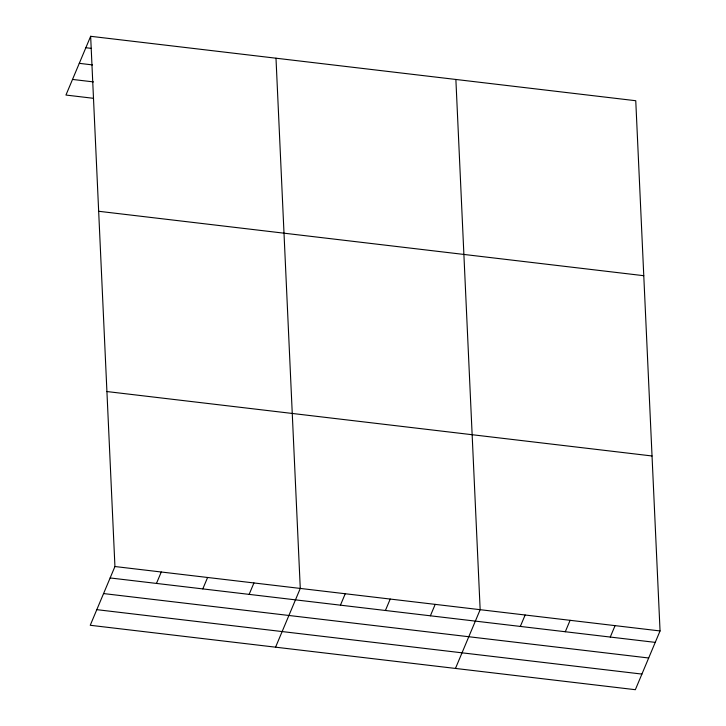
<?xml version="1.0" encoding="UTF-8"?>
<svg xmlns="http://www.w3.org/2000/svg" width="726" height="726" viewBox="0 0 726 726"><rect width="100%" height="100%" fill="white"/><g stroke="black" fill="none" stroke-linecap="round" stroke-linejoin="round"><path stroke-width="1.09" d="M90.65 36.3L114.935 566.525L90.242 625.277L635.35 689.7L660.052 630.948L635.758 100.723L90.65 36.3L65.948 95.052L93.536 98.319M156.462 583.432L161.272 571.997M202.799 588.904L207.609 577.479M249.136 594.376L253.937 582.951M275.571 647.184L300.274 588.423L275.989 58.207M340.44 605.166L345.249 593.741M385.415 610.484L390.216 599.059M430.382 615.802L435.192 604.368M455.465 668.437L480.158 609.686L455.874 79.461M520.333 626.429L525.134 615.004M565.3 631.747L570.101 620.313M610.276 637.056L615.076 625.63M85.849 47.725L91.358 48.379M79.279 63.343L92.52 64.913M72.518 79.433L93.482 81.911M98.663 211.275L643.78 275.699M106.922 391.55L652.03 455.973M114.935 566.525L660.052 630.948M110.134 577.95L655.242 642.374M103.564 593.569L648.681 657.992M96.803 609.658L641.911 674.082"/></g></svg>
